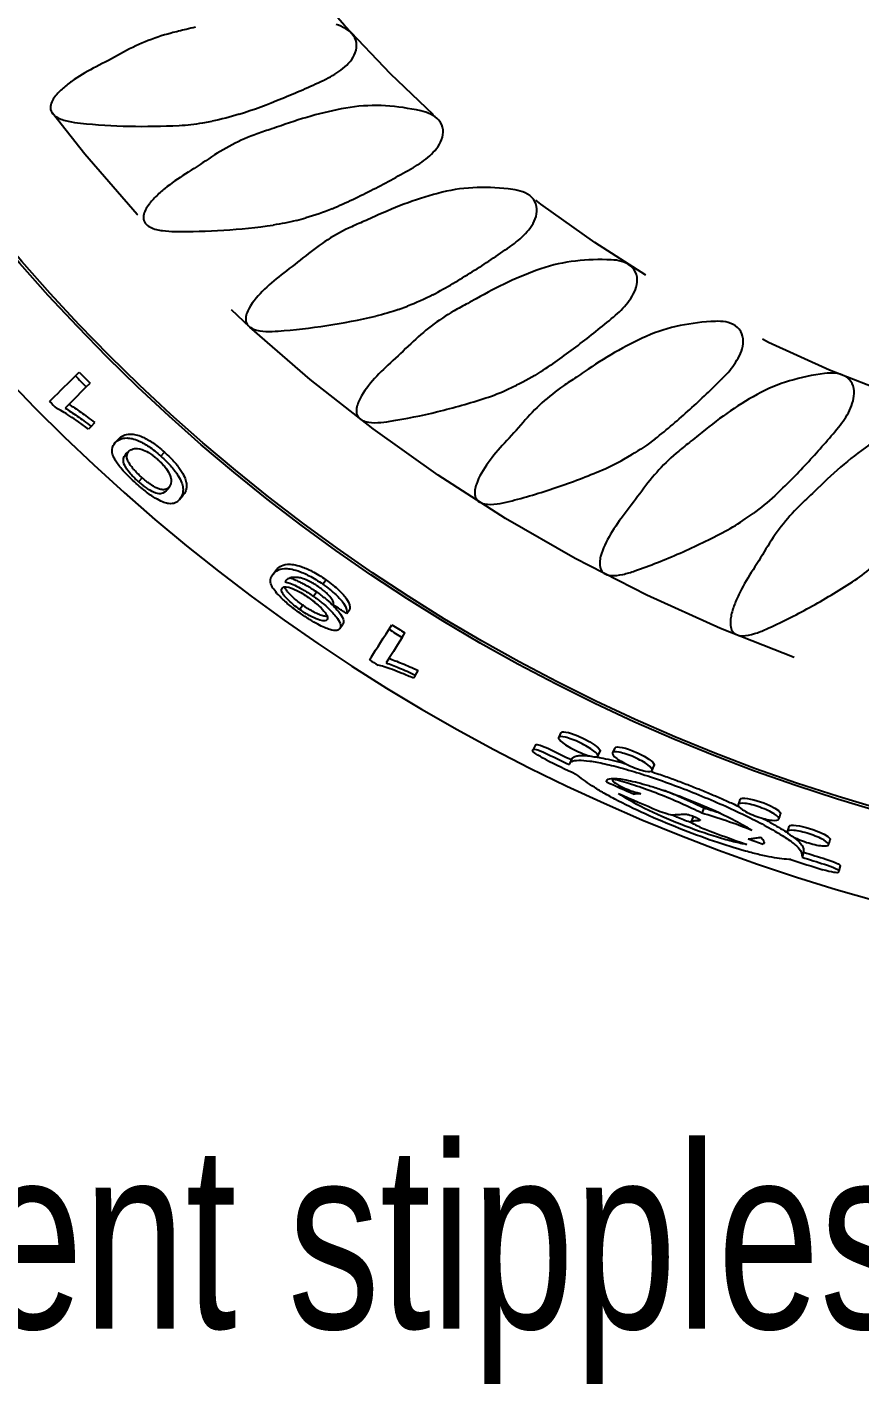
# Model space of a CAD drawing. Header units: millimetres. Extents: x 10 to 412, y 8 to 584.
# Drawn here: x 302.14 to 318.02, y 210.35 to 236.23 of the extents above; entities that cross this region are included whole.
import ezdxf

# ---------------------------------------------------------------- set-up
doc = ezdxf.new("R2010")
doc.units = ezdxf.units.MM
doc.linetypes.add('CENTERX2', pattern=[20.32, 12.7, -2.54, 2.54, -2.54])
for name, color, linetype in [('CENTERLINE', 4, 'CENTERX2'), ('DIMENSIONS', 2, 'Continuous'), ('TEXT', 2, 'Continuous')]:
    doc.layers.add(name, color=color, linetype=linetype)
doc.layers.add('OUTLINE', color=7, linetype='Continuous', lineweight=25)
doc.styles.add('SLDTEXTSTYLE0', font='TXT', dxfattribs={"width": 0.75})
doc.dimstyles.new('SLDDIMSTYLE1', dxfattribs={"dimtxt": 3.5, "dimasz": 2, "dimexe": 0, "dimexo": 0.0625, "dimgap": 0.875, "dimtad": 1, "dimrnd": 1e-09, "dimzin": 12, "dimdsep": 46, "dimtxsty": 'SLDTEXTSTYLE0', "dimsah": 1, "dimcen": 0, "dimadec": 0, "dimazin": 3, "dimtfac": 1, "dimtofl": 0, "dimtmove": 0, "dimatfit": 3, "dimfxl": 0, "dimfrac": 2, "dimtolj": 1, "dimtzin": 12, "dimarcsym": 0})

# ---------------------------------------------------------------- blocks, each defined once
blk = doc.blocks.new('_D_1')
at = {"layer": 'DIMENSIONS'}
blk.add_line((312.899, 327.714), (304.925, 381.509), dxfattribs=at)
blk.add_solid([(312.899, 327.714), (313.1, 329.766), (312.111, 329.619)], dxfattribs=at)
at = {"layer": 'DIMENSIONS', "char_height": 3.5, "attachment_point": 1, "rotation": 278.4315, "style": 'SLDTEXTSTYLE0'}
for s, insert in [('R', (309.62, 380.601)), ('100,95', (310.035, 377.798))]:
    blk.add_mtext(s, dxfattribs=dict(at, insert=insert))

msp = doc.modelspace()

# ---------------------------------------------------------------- linework, layer by layer
at = {"layer": 'CENTERLINE'}
for radius in [31.70081, 26.35209]:
    msp.add_circle((327.70013, 253.96659), radius, dxfattribs=at)
at = {"layer": 'OUTLINE'}
for p, q in [((305.48384, 234.40214), (305.66266, 234.43367)), ((307.27354, 232.54031), (307.44893, 232.5873)), ((309.21869, 230.84155), (309.38932, 230.90365)), ((303.05548, 229.57378), (303.12818, 229.64574)), ((303.26353, 229.36536), (303.33562, 229.43794)), ((311.3045, 229.31878), (311.46907, 229.39552)), ((303.35521, 228.61048), (303.42535, 228.68353)), ((303.81451, 228.30068), (303.88363, 228.37495)), ((304.68563, 228.0451), (304.75356, 228.12161)), ((313.51509, 227.9836), (313.67234, 228.07439)), ((304.32926, 227.62965), (304.26228, 227.55416)), ((305.03899, 227.21338), (305.10456, 227.29079)), ((315.83364, 226.84616), (315.98238, 226.95031)), ((306.81605, 225.77989), (306.87643, 225.86137)), ((307.77582, 225.60089), (307.83462, 225.68462)), ((307.59525, 225.37207), (307.65373, 225.45525)), ((307.39312, 225.20103), (307.33492, 225.11859)), ((308.23315, 225.0406), (308.29003, 225.12512)), ((308.10134, 224.75557), (308.15773, 224.83961)), ((309.03775, 224.74188), (309.09281, 224.82809)), ((309.28662, 224.58444), (309.34094, 224.67112)), ((309.54243, 223.86833), (309.59474, 223.95504)), ((311.8342, 222.54011), (311.78872, 222.45001)), ((312.52783, 222.27469), (312.48617, 222.18765)), ((313.31078, 221.89383), (313.29866, 221.86681)), ((313.72772, 221.63702), (313.71109, 221.59853)), ((315.04263, 221.32797), (315.00599, 221.23347)), ((314.83685, 221.16612), (314.80002, 221.07221)), ((316.19071, 220.6867), (316.1751, 220.64156)), ((316.94696, 220.49064), (316.91606, 220.39446)), ((317.64627, 220.22831), (317.61745, 220.13158))]:
    msp.add_line(p, q, dxfattribs=at)
at = {"layer": 'OUTLINE', "flags": 128}
for points in [[(302.56394, 229.08726), (302.61189, 229.13472), (302.66372, 229.18602), (302.7194, 229.24113), (302.77893, 229.30006), (302.84232, 229.36279), (302.90954, 229.42933), (302.9806, 229.49966), (303.05548, 229.57378)], [(303.26353, 229.36536), (303.20506, 229.30649), (303.1489, 229.24996), (303.09508, 229.19578), (303.04359, 229.14394), (302.99444, 229.09446), (302.94763, 229.04733), (302.90316, 229.00256), (302.86104, 228.96016)], [(303.35521, 228.61048), (303.3488, 228.6038), (303.34243, 228.59717), (303.33611, 228.59059), (303.32984, 228.58406), (303.32363, 228.57758), (303.31746, 228.57116), (303.31134, 228.56478), (303.30527, 228.55846)], [(307.06348, 225.66227), (307.06221, 225.66053), (307.06095, 225.6588), (307.05969, 225.65707), (307.05843, 225.65534), (307.05717, 225.65362), (307.05591, 225.65189), (307.05466, 225.65017), (307.05341, 225.64845)], [(308.66553, 224.15899), (308.70184, 224.21585), (308.74108, 224.27731), (308.78325, 224.34334), (308.82833, 224.41394), (308.87633, 224.4891), (308.92724, 224.56882), (308.98105, 224.65308), (309.03775, 224.74188)], [(309.28662, 224.58444), (309.24256, 224.51413), (309.20025, 224.44662), (309.15969, 224.3819), (309.12089, 224.31999), (309.08386, 224.26089), (309.04858, 224.20461), (309.01507, 224.15114), (308.98333, 224.10049)], [(309.54243, 223.86833), (309.53764, 223.8604), (309.53289, 223.85253), (309.52818, 223.84472), (309.52351, 223.83697), (309.51887, 223.82928), (309.51427, 223.82166), (309.5097, 223.81409), (309.50518, 223.80659)], [(312.31826, 222.77123), (312.29678, 222.72767), (312.27322, 222.67989)], [(312.32284, 222.76897), (312.34006, 222.78467), (312.36973, 222.78644), (312.41046, 222.78171), (312.45966, 222.7708), (312.51709, 222.7539), (312.64038, 222.70762), (312.76196, 222.65156), (312.87128, 222.59216), (312.96303, 222.53301), (313.03031, 222.47812), (313.06387, 222.43308), (313.06418, 222.41452), (313.06418, 222.41452)], [(311.77735, 222.42749), (311.77875, 222.43027), (311.78016, 222.43306), (311.78157, 222.43585), (311.78299, 222.43867), (311.78441, 222.44149), (311.78584, 222.44431), (311.78728, 222.44716), (311.78872, 222.45001)], [(313.02128, 222.32205), (313.04369, 222.37035), (313.06414, 222.41443)], [(313.34281, 222.47638), (313.3226, 222.43206), (313.3004, 222.38338)], [(313.34759, 222.4742), (313.36476, 222.49236), (313.39506, 222.49644), (313.43675, 222.49418), (313.48705, 222.48574), (313.54583, 222.47129), (313.60639, 222.45272), (313.67098, 222.42965), (313.79305, 222.37782), (313.90209, 222.32193), (313.99363, 222.2651), (314.06114, 222.21086), (314.09514, 222.16448), (314.09544, 222.14413), (314.09544, 222.14413)], [(314.05522, 222.05004), (314.07624, 222.09922), (314.0954, 222.14403)], [(315.73571, 221.4917), (315.75148, 221.51109), (315.78139, 221.51742), (315.82314, 221.51827), (315.87392, 221.5136), (315.93362, 221.50358), (315.99539, 221.48957), (316.06153, 221.47138), (316.18712, 221.4288), (316.30002, 221.3812), (316.39554, 221.33135), (316.46691, 221.28229), (316.50428, 221.23858), (316.50609, 221.2183), (316.50609, 221.2183)], [(315.73078, 221.49351), (315.71393, 221.44781), (315.69543, 221.39761)], [(316.473, 221.12149), (316.4903, 221.17209), (316.50606, 221.2182)], [(316.67087, 220.98011), (316.68582, 220.99798), (316.71498, 221.00374), (316.75597, 221.00455), (316.8062, 221.00038), (316.86538, 220.99138), (316.99379, 220.96214), (317.12182, 220.92299), (317.23815, 220.87888), (317.33704, 220.83264), (317.4111, 220.78733), (317.45044, 220.74723), (317.45324, 220.72888), (317.45324, 220.72888)], [(316.14486, 220.75898), (316.13685, 220.76177), (316.11003, 220.77112)], [(316.66603, 220.98173), (316.65062, 220.93567), (316.63372, 220.88515)], [(317.42321, 220.63147), (317.4389, 220.68235), (317.45321, 220.72878)], [(317.61745, 220.13158), (317.61654, 220.12852), (317.61563, 220.12547), (317.61472, 220.12243), (317.61382, 220.11941), (317.61292, 220.11639), (317.61203, 220.11338), (317.61113, 220.11039), (317.61024, 220.10741)]]:
    msp.add_lwpolyline(points, dxfattribs=at)
at = {"layer": 'OUTLINE'}
for radius in [33.99382, 33.94382]:
    msp.add_circle((327.70013, 253.96659), radius, dxfattribs=at)
for radius, start, end in [(35.65, 306.658466, 274.273816), (34.67518, 224.705754, 225.192352), (34.57289, 224.705754, 225.192352), (35.36679, 224.705754, 225.021283), (34.67518, 237.438424, 237.925023), (34.57289, 237.438424, 237.925023), (35.36679, 237.438424, 237.753953), (35.26166, 243.699135, 244.42696), (35.16063, 243.699135, 244.42696), (35.37097, 243.699135, 244.731697), (35.26166, 245.696144, 246.626642), (35.37097, 246.174983, 247.506744), (35.37097, 249.071548, 250.443875), (35.26166, 250.431018, 250.922714), (35.16063, 252.191898, 252.919723), (35.37097, 251.887161, 252.919723), (35.26166, 252.191898, 252.919723)]:
    msp.add_arc((327.70013, 253.96659), radius, start, end, dxfattribs=at)
for points, knots in [([(307.79201, 235.21382), (307.90832, 235.26835), (308.01964, 235.33069), (308.22342, 235.48468), (308.31885, 235.578), (308.40385, 235.75037), (308.42213, 235.81461), (308.4187, 235.94703), (308.39571, 236.01195), (308.31789, 236.12039), (308.26522, 236.16359), (308.15055, 236.2318), (308.08967, 236.25663), (308.0268, 236.27621)], [0, 0, 0, 0, 0.25, 0.25, 0.5, 0.5, 0.625, 0.625, 0.75, 0.75, 0.875, 0.875, 1, 1, 1, 1]), ([(304.88028, 236.11117), (304.71205, 236.0672), (304.54558, 236.01078), (304.22517, 235.87889), (304.06995, 235.80317), (303.91887, 235.71929)], [0, 0, 0, 0, 0.5, 0.5, 1, 1, 1, 1]), ([(303.44996, 235.46919), (303.30674, 235.39565), (303.1661, 235.31495), (302.96908, 235.18062), (302.90595, 235.13379), (302.78684, 235.0334), (302.73008, 234.97957), (302.65726, 234.88971), (302.63512, 234.85837), (302.59864, 234.79005), (302.58428, 234.75295), (302.576, 234.67493), (302.58416, 234.63245), (302.62822, 234.56194), (302.66096, 234.53469), (302.7662, 234.47013), (302.84314, 234.44758), (302.99855, 234.4123), (303.07659, 234.4014), (303.15504, 234.39359)], [0, 0, 0, 0, 0.25, 0.25, 0.375, 0.375, 0.5, 0.5, 0.5625, 0.5625, 0.625, 0.625, 0.6875, 0.6875, 0.75, 0.75, 0.875, 0.875, 1, 1, 1, 1]), ([(306.18018, 234.56419), (306.45598, 234.65508), (306.72693, 234.75634), (307.26119, 234.97336), (307.52567, 235.08971), (307.78303, 235.20963)], [0, 0, 0, 0, 0.5, 0.5, 1, 1, 1, 1]), ([(309.64348, 234.62889), (309.42054, 234.67749), (309.1968, 234.71124), (308.74697, 234.73729), (308.51893, 234.7291), (308.29523, 234.69356)], [0, 0, 0, 0, 0.5, 0.5, 1, 1, 1, 1]), ([(309.50218, 233.55008), (309.6133, 233.61453), (309.71876, 233.68634), (309.90834, 233.8575), (309.99527, 233.95879), (310.06493, 234.13791), (310.07754, 234.2035), (310.06258, 234.33512), (310.03402, 234.39778), (309.94704, 234.49902), (309.89081, 234.53748), (309.77063, 234.59543), (309.70782, 234.61486), (309.64348, 234.62889)], [0, 0, 0, 0, 0.25, 0.25, 0.5, 0.5, 0.625, 0.625, 0.75, 0.75, 0.875, 0.875, 1, 1, 1, 1]), ([(303.15504, 234.39359), (303.45787, 234.36343), (303.76953, 234.34384), (304.4009, 234.32948), (304.71717, 234.33464), (305.03415, 234.35115)], [0, 0, 0, 0, 0.5, 0.5, 1, 1, 1, 1]), ([(305.15439, 233.42604), (305.0177, 233.34003), (304.88426, 233.24701), (304.70063, 233.09676), (304.64191, 233.04472), (304.53172, 232.93406), (304.47999, 232.8755), (304.41581, 232.78062), (304.39654, 232.74774), (304.36598, 232.67672), (304.35466, 232.63859), (304.3528, 232.55926), (304.36454, 232.51762), (304.41436, 232.45105), (304.44939, 232.4266), (304.56001, 232.37123), (304.63882, 232.35545), (304.79666, 232.33383), (304.87542, 232.32977), (304.95434, 232.32882)], [0, 0, 0, 0, 0.25, 0.25, 0.375, 0.375, 0.5, 0.5, 0.5625, 0.5625, 0.625, 0.625, 0.6875, 0.6875, 0.75, 0.75, 0.875, 0.875, 1, 1, 1, 1]), ([(307.9531, 232.76243), (308.21975, 232.87693), (308.48079, 233.00139), (308.99426, 233.26422), (309.24774, 233.40327), (309.4936, 233.54511)], [0, 0, 0, 0, 0.5, 0.5, 1, 1, 1, 1]), ([(311.39758, 233.12873), (311.17168, 233.15767), (310.94604, 233.17183), (310.49535, 233.15862), (310.26849, 233.13053), (310.04883, 233.07566)], [0, 0, 0, 0, 0.5, 0.5, 1, 1, 1, 1]), ([(311.35084, 232.04171), (311.45592, 232.1156), (311.55473, 232.19633), (311.72867, 232.38337), (311.80644, 232.49184), (311.86022, 232.67636), (311.86706, 232.74279), (311.84069, 232.87261), (311.80678, 232.93254), (311.71131, 233.02582), (311.65194, 233.05923), (311.52716, 233.10648), (311.4629, 233.12036), (311.39758, 233.12873)], [0, 0, 0, 0, 0.25, 0.25, 0.5, 0.5, 0.625, 0.625, 0.75, 0.75, 0.875, 0.875, 1, 1, 1, 1]), ([(304.95434, 232.32882), (305.25855, 232.32517), (305.57005, 232.33278), (306.20086, 232.37352), (306.51564, 232.40624), (306.83, 232.45032)], [0, 0, 0, 0, 0.5, 0.5, 1, 1, 1, 1]), ([(309.8763, 231.12205), (310.13179, 231.25926), (310.38096, 231.40597), (310.86975, 231.71266), (311.11024, 231.87334), (311.34273, 232.03602)], [0, 0, 0, 0, 0.5, 0.5, 1, 1, 1, 1]), ([(313.27576, 231.78716), (313.04776, 231.79632), (312.82156, 231.79071), (312.37404, 231.73824), (312.1509, 231.69058), (311.93676, 231.61674)], [0, 0, 0, 0, 0.5, 0.5, 1, 1, 1, 1]), ([(313.32394, 230.70021), (313.42217, 230.78298), (313.51357, 230.87201), (313.67055, 231.07349), (313.73857, 231.18833), (313.77606, 231.37683), (313.77709, 231.44361), (313.7395, 231.57063), (313.7005, 231.62739), (313.59726, 231.71199), (313.53521, 231.74009), (313.40679, 231.7763), (313.34156, 231.78452), (313.27576, 231.78716)], [0, 0, 0, 0, 0.25, 0.25, 0.5, 0.5, 0.625, 0.625, 0.75, 0.75, 0.875, 0.875, 1, 1, 1, 1]), ([(307.03041, 231.53921), (306.90087, 231.44095), (306.77655, 231.33703), (306.54969, 231.11559), (306.44298, 230.99824), (306.34988, 230.82987), (306.33344, 230.7947), (306.30984, 230.72188), (306.30215, 230.6831), (306.30788, 230.60409), (306.32366, 230.56389), (306.37938, 230.5026), (306.41678, 230.48136), (306.53103, 230.4366), (306.61196, 230.4276), (306.76977, 230.42003), (306.84824, 230.42281), (306.92675, 230.42873)], [0, 0, 0, 0, 0.25, 0.25, 0.5, 0.5, 0.5625, 0.5625, 0.625, 0.625, 0.6875, 0.6875, 0.75, 0.75, 0.875, 0.875, 1, 1, 1, 1]), ([(306.92675, 230.42873), (307.23005, 230.4516), (307.53898, 230.48623), (308.16444, 230.58186), (308.47534, 230.64193), (308.78469, 230.71324)], [0, 0, 0, 0, 0.5, 0.5, 1, 1, 1, 1]), ([(311.93516, 229.65553), (312.17755, 229.81438), (312.41297, 229.98222), (312.87337, 230.33049), (313.099, 230.51156), (313.31635, 230.69383)], [0, 0, 0, 0, 0.5, 0.5, 1, 1, 1, 1]), ([(315.40644, 229.53577), (315.49709, 229.62679), (315.58038, 229.72345), (315.7192, 229.93785), (315.77695, 230.05818), (315.79787, 230.24923), (315.79308, 230.31584), (315.74456, 230.43911), (315.70076, 230.49225), (315.59054, 230.56753), (315.52628, 230.59012), (315.39519, 230.61499), (315.32949, 230.6175), (315.26371, 230.6144)], [0, 0, 0, 0, 0.25, 0.25, 0.5, 0.5, 0.625, 0.625, 0.75, 0.75, 0.875, 0.875, 1, 1, 1, 1]), ([(309.06374, 229.82307), (308.94255, 229.71326), (308.82848, 229.59958), (308.6212, 229.35847), (308.52499, 229.23215), (308.44698, 229.05546), (308.43378, 229.01905), (308.41685, 228.94403), (308.41285, 228.90497), (308.426, 228.8271), (308.44553, 228.78868), (308.5067, 228.73299), (308.54542, 228.71543), (308.66344, 228.681), (308.74343, 228.67921), (308.90185, 228.68543), (308.97974, 228.69507), (309.05726, 228.70778)], [0, 0, 0, 0, 0.25, 0.25, 0.5, 0.5, 0.5625, 0.5625, 0.625, 0.625, 0.6875, 0.6875, 0.75, 0.75, 0.875, 0.875, 1, 1, 1, 1]), ([(314.114, 228.37404), (314.34147, 228.55329), (314.56136, 228.74098), (314.9899, 229.12828), (315.19888, 229.32832), (315.39944, 229.52876)], [0, 0, 0, 0, 0.5, 0.5, 1, 1, 1, 1]), ([(317.34631, 229.61935), (317.12031, 229.58879), (316.89526, 229.54324), (316.46369, 229.41345), (316.25551, 229.32902), (316.05726, 229.219)], [0, 0, 0, 0, 0.5, 0.5, 1, 1, 1, 1]), ([(317.58251, 228.55727), (317.66488, 228.65585), (317.73943, 228.75939), (317.85904, 228.98508), (317.90608, 229.10999), (317.91027, 229.30213), (317.89969, 229.36807), (317.84061, 229.48664), (317.79235, 229.53576), (317.67598, 229.60115), (317.61, 229.61805), (317.47724, 229.6314), (317.41157, 229.62818), (317.34631, 229.61935)], [0, 0, 0, 0, 0.25, 0.25, 0.5, 0.5, 0.625, 0.625, 0.75, 0.75, 0.875, 0.875, 1, 1, 1, 1]), ([(302.93226, 229.03186), (302.99914, 228.99076), (303.07538, 228.93951), (303.24086, 228.82253), (303.32905, 228.75821), (303.42535, 228.68353)], [0, 0, 0, 0, 0.5, 0.5, 1, 1, 1, 1]), ([(309.05726, 228.70778), (309.35736, 228.75699), (309.66132, 228.81823), (310.27669, 228.96813), (310.58133, 229.05512), (310.88333, 229.15314)], [0, 0, 0, 0, 0.5, 0.5, 1, 1, 1, 1]), ([(303.30527, 228.55846), (303.23926, 228.6077), (303.1751, 228.65524), (303.057, 228.7383), (303.00204, 228.77536), (302.90012, 228.84127), (302.85261, 228.87068), (302.76827, 228.91884), (302.73332, 228.93541), (302.70133, 228.94921)], [0, 0, 0, 0, 0.25, 0.25, 0.5, 0.5, 0.75, 0.75, 1, 1, 1, 1]), ([(302.86104, 228.96016), (302.92808, 228.91885), (303.00451, 228.86738), (303.17037, 228.74993), (303.25875, 228.68538), (303.35521, 228.61048)], [0, 0, 0, 0, 0.5, 0.5, 1, 1, 1, 1]), ([(316.39624, 227.28731), (316.60713, 227.48563), (316.80984, 227.69177), (317.20316, 228.11512), (317.39386, 228.33257), (317.57614, 228.54968)], [0, 0, 0, 0, 0.5, 0.5, 1, 1, 1, 1]), ([(303.82916, 227.94615), (303.81355, 227.97223), (303.7987, 227.99789), (303.77868, 228.04133), (303.77166, 228.0607), (303.75522, 228.11545), (303.75299, 228.14532), (303.75854, 228.22658), (303.78377, 228.26458), (303.81451, 228.30068)], [0, 0, 0, 0, 0.125, 0.125, 0.25, 0.25, 0.5, 0.5, 1, 1, 1, 1]), ([(303.81451, 228.30068), (303.83876, 228.32499), (303.86668, 228.34757), (303.93972, 228.38), (303.98339, 228.39108), (304.09939, 228.38849), (304.16986, 228.37703), (304.32532, 228.30717), (304.38677, 228.27355), (304.4931, 228.20121), (304.53137, 228.17299), (304.60777, 228.11255), (304.64678, 228.0789), (304.68563, 228.0451)], [0, 0, 0, 0, 0.25, 0.25, 0.5, 0.5, 0.75, 0.75, 0.875, 0.875, 0.9375, 0.9375, 1, 1, 1, 1]), ([(303.88363, 228.37495), (303.93219, 228.42365), (303.9946, 228.46684), (304.16829, 228.4635), (304.23862, 228.45228), (304.39369, 228.38297), (304.45497, 228.34959), (304.56115, 228.2775), (304.59938, 228.24936), (304.67573, 228.18902), (304.71473, 228.15539), (304.75356, 228.12161)], [0, 0, 0, 0, 0.5, 0.5, 0.75, 0.75, 0.875, 0.875, 0.9375, 0.9375, 1, 1, 1, 1]), ([(311.23891, 228.29068), (311.12799, 228.17098), (311.02428, 228.04787), (310.83846, 227.78918), (310.7534, 227.65409), (310.69149, 227.47253), (310.68148, 227.43514), (310.67109, 227.35872), (310.67051, 227.31942), (310.69034, 227.24306), (310.71302, 227.20651), (310.77901, 227.15615), (310.81931, 227.14206), (310.93869, 227.11822), (311.01965, 227.12329), (311.1759, 227.14312), (311.25294, 227.1595), (311.32965, 227.17907)], [0, 0, 0, 0, 0.25, 0.25, 0.5, 0.5, 0.5625, 0.5625, 0.625, 0.625, 0.6875, 0.6875, 0.75, 0.75, 0.875, 0.875, 1, 1, 1, 1]), ([(304.26228, 227.55416), (304.23301, 227.58046), (304.20397, 227.60721), (304.15205, 227.65888), (304.12937, 227.68311), (304.06956, 227.75094), (304.04343, 227.78697), (303.98088, 227.88261), (303.97195, 227.92131), (303.96853, 228.01826), (303.99869, 228.05847), (304.03316, 228.09855)], [0, 0, 0, 0, 0.0625, 0.0625, 0.125, 0.125, 0.25, 0.25, 0.5, 0.5, 1, 1, 1, 1]), ([(304.03316, 228.09855), (304.05147, 228.11734), (304.07092, 228.13607), (304.11937, 228.16675), (304.14633, 228.18061), (304.21771, 228.19354), (304.26099, 228.1945), (304.36461, 228.15627), (304.40369, 228.1391), (304.47629, 228.09612), (304.50323, 228.0784), (304.54598, 228.04697), (304.56073, 228.03575), (304.59036, 228.01168), (304.60507, 227.99883), (304.61978, 227.98599)], [0, 0, 0, 0, 0.25, 0.25, 0.5, 0.5, 0.75, 0.75, 0.875, 0.875, 0.9375, 0.9375, 0.96875, 0.96875, 1, 1, 1, 1]), ([(304.32926, 227.62965), (304.30443, 227.65224), (304.24954, 227.70215), (304.18839, 227.76683), (304.1446, 227.81837), (304.1054, 227.86983), (304.07005, 227.92432), (304.0409, 227.98835), (304.03525, 228.04254), (304.04689, 228.0921), (304.06293, 228.11972), (304.07093, 228.13351)], [0, 0, 0, 0, 0.06354355, 0.14041944, 0.19148441, 0.24266313, 0.34431102, 0.44606108, 0.63069542, 0.81573518, 1, 1, 1, 1]), ([(304.61978, 227.98599), (304.63436, 227.97281), (304.64896, 227.95966), (304.67658, 227.93313), (304.68984, 227.91965), (304.72749, 227.88017), (304.74931, 227.85498), (304.80402, 227.78568), (304.82759, 227.74727), (304.88134, 227.64618), (304.88515, 227.60299), (304.87801, 227.49385), (304.84572, 227.44765), (304.81242, 227.40659)], [0, 0, 0, 0, 0.03125, 0.03125, 0.0625, 0.0625, 0.125, 0.125, 0.25, 0.25, 0.5, 0.5, 1, 1, 1, 1]), ([(304.68563, 228.0451), (304.7234, 228.01082), (304.76072, 227.97656), (304.82945, 227.90742), (304.86072, 227.87331), (304.94327, 227.77707), (304.98331, 227.72068), (305.07645, 227.57117), (305.09985, 227.50007), (305.12048, 227.33104), (305.08046, 227.26799), (305.03899, 227.21338)], [0, 0, 0, 0, 0.0625, 0.0625, 0.125, 0.125, 0.25, 0.25, 0.5, 0.5, 1, 1, 1, 1]), ([(304.75356, 228.12161), (304.79131, 228.08735), (304.8286, 228.05311), (304.89724, 227.98398), (304.92842, 227.94992), (305.0107, 227.85378), (305.0505, 227.79753), (305.14309, 227.64829), (305.16617, 227.57737), (305.18621, 227.4086), (305.14611, 227.34547), (305.10456, 227.29079)], [0, 0, 0, 0, 0.0625, 0.0625, 0.125, 0.125, 0.25, 0.25, 0.5, 0.5, 1, 1, 1, 1]), ([(304.2155, 227.52266), (304.16859, 227.56475), (304.1227, 227.60688), (304.03744, 227.69074), (304.00018, 227.72987), (303.93509, 227.80277), (303.908, 227.8357), (303.86285, 227.89495), (303.84558, 227.92083), (303.82916, 227.94615)], [0, 0, 0, 0, 0.25, 0.25, 0.5, 0.5, 0.75, 0.75, 1, 1, 1, 1]), ([(311.32965, 227.17907), (311.62429, 227.25424), (311.92141, 227.34163), (312.5211, 227.54447), (312.81761, 227.6579), (313.10996, 227.78188)], [0, 0, 0, 0, 0.5, 0.5, 1, 1, 1, 1]), ([(305.03899, 227.21338), (304.99282, 227.16258), (304.93924, 227.12431), (304.80867, 227.14185), (304.77898, 227.14902), (304.70921, 227.17429), (304.66871, 227.19249), (304.56944, 227.24841), (304.51008, 227.28653), (304.4058, 227.36396), (304.36834, 227.39321), (304.29298, 227.45502), (304.25412, 227.48875), (304.2155, 227.52266)], [0, 0, 0, 0, 0.5, 0.5, 0.625, 0.625, 0.75, 0.75, 0.875, 0.875, 0.9375, 0.9375, 1, 1, 1, 1]), ([(304.81242, 227.40659), (304.77724, 227.36801), (304.74108, 227.33402), (304.64709, 227.3243), (304.60969, 227.32771), (304.5118, 227.37392), (304.47396, 227.39445), (304.40472, 227.44024), (304.37845, 227.45914), (304.33633, 227.49176), (304.32206, 227.5031), (304.29255, 227.52764), (304.27729, 227.54099), (304.26228, 227.55416)], [0, 0, 0, 0, 0.5, 0.5, 0.75, 0.75, 0.875, 0.875, 0.9375, 0.9375, 0.96875, 0.96875, 1, 1, 1, 1]), ([(304.84735, 227.45554), (304.8388, 227.4471), (304.82096, 227.4295), (304.78643, 227.41225), (304.74862, 227.40285), (304.70744, 227.40286), (304.66199, 227.41274), (304.60325, 227.43686), (304.54256, 227.46983), (304.48585, 227.50608), (304.44184, 227.53743), (304.39994, 227.5697), (304.36365, 227.5995), (304.34013, 227.62012), (304.32926, 227.62965)], [0, 0, 0, 0, 0.13505255, 0.28166355, 0.42823565, 0.52735906, 0.62658074, 0.72514532, 0.81694794, 0.86360596, 0.91005532, 0.94161428, 0.9730093, 1, 1, 1, 1]), ([(313.53935, 226.95369), (313.4396, 226.82519), (313.34714, 226.69377), (313.18453, 226.41995), (313.11178, 226.27819), (313.06574, 226.09301), (313.05898, 226.05552), (313.05482, 225.97836), (313.05739, 225.93885), (313.08318, 225.86394), (313.10837, 225.82934), (313.17831, 225.78403), (313.21948, 225.77325), (313.34165, 225.75931), (313.42093, 225.7713), (313.57677, 225.805), (313.65226, 225.82816), (313.72663, 225.85422)], [0, 0, 0, 0, 0.25, 0.25, 0.5, 0.5, 0.5625, 0.5625, 0.625, 0.625, 0.6875, 0.6875, 0.75, 0.75, 0.875, 0.875, 1, 1, 1, 1]), ([(313.72663, 225.85422), (314.01359, 225.95478), (314.30181, 226.06768), (314.88095, 226.32173), (315.16715, 226.46089), (315.44762, 226.60991)], [0, 0, 0, 0, 0.5, 0.5, 1, 1, 1, 1]), ([(306.87643, 225.86137), (306.89834, 225.8898), (306.92388, 225.9173), (306.99578, 225.96023), (307.03871, 225.97812), (307.13504, 225.98218), (307.17163, 225.98056), (307.25698, 225.968), (307.30606, 225.95698), (307.4243, 225.9165), (307.49448, 225.88671), (307.61473, 225.82355), (307.65791, 225.79898), (307.74532, 225.74545), (307.78994, 225.71557), (307.83463, 225.68462)], [0, 0, 0, 0, 0.25, 0.25, 0.5, 0.5, 0.625, 0.625, 0.75, 0.75, 0.875, 0.875, 0.9375, 0.9375, 1, 1, 1, 1]), ([(307.34306, 225.04603), (307.30289, 225.07454), (307.26374, 225.10311), (307.18895, 225.16031), (307.15349, 225.18884), (307.05691, 225.26984), (307.00218, 225.31999), (306.91545, 225.40761), (306.88237, 225.446), (306.83187, 225.51287), (306.81376, 225.54213), (306.77456, 225.62094), (306.77084, 225.65946), (306.78258, 225.72542), (306.79727, 225.75342), (306.81605, 225.77989)], [0, 0, 0, 0, 0.0625, 0.0625, 0.125, 0.125, 0.25, 0.25, 0.375, 0.375, 0.5, 0.5, 0.75, 0.75, 1, 1, 1, 1]), ([(306.81605, 225.77989), (306.83794, 225.80827), (306.86346, 225.83572), (306.93541, 225.87847), (306.97839, 225.89625), (307.07494, 225.90002), (307.11161, 225.89829), (307.1972, 225.88547), (307.24642, 225.87429), (307.36502, 225.83343), (307.43537, 225.80343), (307.55579, 225.74002), (307.59901, 225.71538), (307.6865, 225.66175), (307.73112, 225.63185), (307.77582, 225.60089)], [0, 0, 0, 0, 0.25, 0.25, 0.5, 0.5, 0.625, 0.625, 0.75, 0.75, 0.875, 0.875, 0.9375, 0.9375, 1, 1, 1, 1]), ([(307.0534, 225.64845), (307.08241, 225.6408), (307.11267, 225.63223), (307.18592, 225.60409), (307.22724, 225.5863), (307.31949, 225.54085), (307.37047, 225.51355), (307.45158, 225.46611), (307.47965, 225.44897), (307.53736, 225.41178), (307.56629, 225.39191), (307.59525, 225.37207)], [0, 0, 0, 0, 0.25, 0.25, 0.5, 0.5, 0.75, 0.75, 0.875, 0.875, 1, 1, 1, 1]), ([(307.70579, 225.54265), (307.67613, 225.56288), (307.64654, 225.58293), (307.5882, 225.61853), (307.5599, 225.6343), (307.48083, 225.67529), (307.43539, 225.69424), (307.36018, 225.71817), (307.3302, 225.72381), (307.276, 225.7309), (307.25196, 225.73209), (307.18554, 225.73156), (307.15172, 225.72366), (307.09756, 225.69926), (307.07935, 225.68123), (307.06348, 225.66227)], [0, 0, 0, 0, 0.0625, 0.0625, 0.125, 0.125, 0.25, 0.25, 0.375, 0.375, 0.5, 0.5, 0.75, 0.75, 1, 1, 1, 1]), ([(307.14881, 225.71953), (307.16218, 225.71566), (307.20035, 225.70459), (307.26893, 225.67676), (307.35084, 225.63766), (307.42081, 225.60069), (307.48935, 225.56178), (307.56537, 225.51558), (307.62091, 225.47765), (307.65373, 225.45525)], [0, 0, 0, 0, 0.12082333, 0.34481113, 0.48498704, 0.62510443, 0.73415912, 0.84292571, 1, 1, 1, 1]), ([(307.83463, 225.68462), (307.88068, 225.65177), (307.92552, 225.61871), (308.00969, 225.55135), (308.04784, 225.5181), (308.14729, 225.42412), (308.19504, 225.3686), (308.2923, 225.22883), (308.29748, 225.17163), (308.29003, 225.12512)], [0, 0, 0, 0, 0.125, 0.125, 0.25, 0.25, 0.5, 0.5, 1, 1, 1, 1]), ([(315.94757, 225.82229), (315.85932, 225.68547), (315.77851, 225.54623), (315.67465, 225.33029), (315.64324, 225.25766), (315.59023, 225.11031), (315.56822, 225.03532), (315.55054, 224.92157), (315.54718, 224.88304), (315.55019, 224.80597), (315.55648, 224.76711), (315.58913, 224.69553), (315.61793, 224.6633), (315.69149, 224.62521), (315.73372, 224.61826), (315.85557, 224.61551), (315.93448, 224.63459), (316.08498, 224.6813), (316.15791, 224.71078), (316.22996, 224.74333)], [0, 0, 0, 0, 0.25, 0.25, 0.375, 0.375, 0.5, 0.5, 0.5625, 0.5625, 0.625, 0.625, 0.6875, 0.6875, 0.75, 0.75, 0.875, 0.875, 1, 1, 1, 1]), ([(316.22996, 224.74333), (316.50706, 224.86851), (316.78423, 225.00605), (317.33846, 225.30928), (317.61207, 225.4732), (317.87854, 225.64613)], [0, 0, 0, 0, 0.5, 0.5, 1, 1, 1, 1]), ([(307.33492, 225.11859), (307.2953, 225.14694), (307.25658, 225.17595), (307.18845, 225.2314), (307.15975, 225.25713), (307.08548, 225.32787), (307.05018, 225.36778), (307.00311, 225.43278), (306.99283, 225.45729), (306.98585, 225.49725), (306.99085, 225.51161), (306.99858, 225.5244)], [0, 0, 0, 0, 0.125, 0.125, 0.25, 0.25, 0.5, 0.5, 0.75, 0.75, 1, 1, 1, 1]), ([(306.99858, 225.5244), (307.01782, 225.54698), (307.0502, 225.5619), (307.16531, 225.53244), (307.21612, 225.51322), (307.31169, 225.46565), (307.34695, 225.44633), (307.4233, 225.40012), (307.46295, 225.37349), (307.50292, 225.34582)], [0, 0, 0, 0, 0.5, 0.5, 0.75, 0.75, 0.875, 0.875, 1, 1, 1, 1]), ([(307.39312, 225.20103), (307.36099, 225.2245), (307.2951, 225.27261), (307.21969, 225.33759), (307.16407, 225.39107), (307.11567, 225.44289), (307.07755, 225.49203), (307.05527, 225.52973), (307.05358, 225.5448), (307.05302, 225.54976)], [0, 0, 0, 0, 0.142404784, 0.292003632, 0.417004618, 0.542223562, 0.725932293, 0.90986571, 1, 1, 1, 1]), ([(307.65373, 225.45525), (307.71111, 225.4142), (307.76699, 225.37287), (307.86799, 225.29016), (307.91128, 225.25133), (308.02423, 225.14249), (308.076, 225.08178), (308.14628, 224.9817), (308.16311, 224.94286), (308.1752, 224.88056), (308.16776, 224.85888), (308.15772, 224.83961)], [0, 0, 0, 0, 0.125, 0.125, 0.25, 0.25, 0.5, 0.5, 0.75, 0.75, 1, 1, 1, 1]), ([(307.9825, 225.19867), (307.9822, 225.23083), (307.97908, 225.2659), (307.92549, 225.34835), (307.89908, 225.38141), (307.83831, 225.43918), (307.81466, 225.4599), (307.7626, 225.5016), (307.73419, 225.52213), (307.70579, 225.54265)], [0, 0, 0, 0, 0.5, 0.5, 0.75, 0.75, 0.875, 0.875, 1, 1, 1, 1]), ([(307.77582, 225.60089), (307.82192, 225.56802), (307.86682, 225.53492), (307.95116, 225.46749), (307.9894, 225.43422), (308.08918, 225.34011), (308.13721, 225.28447), (308.23515, 225.14438), (308.24051, 225.08712), (308.23315, 225.0406)], [0, 0, 0, 0, 0.125, 0.125, 0.25, 0.25, 0.5, 0.5, 1, 1, 1, 1]), ([(307.85828, 224.98595), (307.84488, 224.98574), (307.81489, 224.98526), (307.73964, 225.00784), (307.64326, 225.04954), (307.54148, 225.10396), (307.45568, 225.15762), (307.40909, 225.18995), (307.39312, 225.20103)], [0, 0, 0, 0, 0.18569448, 0.41566333, 0.63387169, 0.80373764, 0.93272875, 1, 1, 1, 1]), ([(307.50292, 225.34582), (307.54167, 225.31823), (307.57914, 225.29027), (307.64821, 225.23462), (307.67772, 225.20852), (307.75704, 225.13425), (307.79347, 225.09288), (307.8444, 225.02414), (307.85839, 224.99661), (307.86754, 224.95468), (307.86397, 224.9394), (307.85661, 224.92693)], [0, 0, 0, 0, 0.125, 0.125, 0.25, 0.25, 0.5, 0.5, 0.75, 0.75, 1, 1, 1, 1]), ([(307.59525, 225.37207), (307.65266, 225.331), (307.70851, 225.28971), (307.80979, 225.20689), (307.85318, 225.16803), (307.96663, 225.05895), (308.01867, 224.99812), (308.08945, 224.89779), (308.10644, 224.85888), (308.11875, 224.79649), (308.11135, 224.77482), (308.10134, 224.75556)], [0, 0, 0, 0, 0.125, 0.125, 0.25, 0.25, 0.5, 0.5, 0.75, 0.75, 1, 1, 1, 1]), ([(308.23315, 225.0406), (308.21115, 225.05434), (308.18917, 225.06811), (308.1672, 225.0819), (308.14523, 225.09569), (308.12328, 225.1095), (308.10134, 225.12334), (308.06168, 225.14837), (308.02206, 225.17348), (307.9825, 225.19867)], [0, 0, 0, 0, 0.000078997659, 0.000078997659, 0.000078997659, 0.000157995318, 0.000157995318, 0.000157995318, 0.000300845878, 0.000300845878, 0.000300845878, 0.000300845878]), ([(307.85661, 224.92693), (307.83728, 224.9023), (307.80252, 224.88925), (307.67973, 224.92608), (307.62793, 224.9469), (307.53226, 224.99503), (307.49681, 225.01445), (307.419, 225.06139), (307.3769, 225.08932), (307.33492, 225.11859)], [0, 0, 0, 0, 0.5, 0.5, 0.75, 0.75, 0.875, 0.875, 1, 1, 1, 1]), ([(308.10134, 224.75556), (308.08697, 224.73848), (308.07059, 224.72357), (308.00945, 224.7152), (307.96771, 224.71924), (307.87922, 224.74662), (307.84531, 224.75927), (307.76841, 224.79255), (307.72703, 224.81201), (307.63253, 224.8617), (307.57878, 224.89218), (307.49291, 224.94547), (307.46301, 224.96466), (307.4032, 225.00426), (307.37312, 225.02508), (307.34306, 225.04603)], [0, 0, 0, 0, 0.25, 0.25, 0.5, 0.5, 0.625, 0.625, 0.75, 0.75, 0.875, 0.875, 0.9375, 0.9375, 1, 1, 1, 1]), ([(308.98333, 224.10049), (309.05784, 224.07498), (309.14373, 224.04162), (309.33139, 223.96361), (309.43183, 223.92013), (309.54243, 223.86833)], [0, 0, 0, 0, 0.5, 0.5, 1, 1, 1, 1]), ([(309.037, 224.18612), (309.11129, 224.16078), (309.19696, 224.1276), (309.38415, 224.04996), (309.48435, 224.00666), (309.59474, 223.95504)], [0, 0, 0, 0, 0.5, 0.5, 1, 1, 1, 1]), ([(309.50518, 223.80659), (309.42994, 223.84007), (309.35688, 223.87229), (309.22338, 223.92728), (309.1616, 223.95132), (309.04766, 223.99315), (308.99483, 224.01136), (308.90196, 224.03975), (308.86422, 224.0482), (308.82997, 224.05462)], [0, 0, 0, 0, 0.25, 0.25, 0.5, 0.5, 0.75, 0.75, 1, 1, 1, 1]), ([(311.8342, 222.54011), (311.8398, 222.5496), (311.8709, 222.54621), (311.97593, 222.51208), (312.04828, 222.48161), (312.12099, 222.4458)], [0, 0, 0, 0, 0.5, 0.5, 1, 1, 1, 1]), ([(313.02132, 222.32214), (313.01243, 222.30267), (312.967, 222.30107), (312.81701, 222.33744), (312.71348, 222.37602), (312.51145, 222.47247), (312.4157, 222.52902), (312.29187, 222.62354), (312.26403, 222.66051), (312.28221, 222.69884), (312.32832, 222.70039), (312.47629, 222.66435), (312.58015, 222.62572), (312.78279, 222.52903), (312.87911, 222.47212), (313.00189, 222.37865), (313.03022, 222.34161), (313.02132, 222.32214)], [0, 0, 0, 0, 0.125, 0.125, 0.25, 0.25, 0.375, 0.375, 0.5, 0.5, 0.625, 0.625, 0.75, 0.75, 0.875, 0.875, 1, 1, 1, 1]), ([(312.0278, 222.25723), (311.95511, 222.29327), (311.88675, 222.33227), (311.79541, 222.3948), (311.77321, 222.41761), (311.77735, 222.42749)], [0, 0, 0, 0, 0.5, 0.5, 1, 1, 1, 1]), ([(311.78872, 222.45), (311.79431, 222.45949), (311.82559, 222.456), (311.93093, 222.42166), (312.00342, 222.39109), (312.07623, 222.35523)], [0, 0, 0, 0, 0.5, 0.5, 1, 1, 1, 1]), ([(312.53252, 222.27245), (312.53454, 222.27826), (312.54122, 222.2975), (312.58025, 222.31882), (312.65471, 222.33435), (312.75488, 222.33604), (312.84362, 222.32619), (312.88345, 222.32178)], [0, 0, 0, 0, 0.09908996, 0.32844849, 0.55701232, 0.8012021, 1, 1, 1, 1]), ([(312.98429, 222.30696), (313.0154, 222.30214), (313.09896, 222.28918), (313.26586, 222.25185), (313.42263, 222.21369), (313.52271, 222.18503), (313.54516, 222.1786)], [0, 0, 0, 0, 0.20544631, 0.55183166, 0.89943207, 1, 1, 1, 1]), ([(314.05526, 222.05014), (314.04618, 222.02858), (314.00067, 222.02353), (313.84935, 222.05201), (313.74459, 222.08633), (313.53976, 222.17655), (313.44299, 222.23101), (313.31852, 222.32422), (313.29098, 222.36188), (313.30959, 222.40436), (313.35587, 222.40943), (313.50505, 222.38126), (313.61023, 222.34694), (313.81557, 222.25655), (313.913, 222.20164), (314.03627, 222.1095), (314.06435, 222.07171), (314.05526, 222.05014)], [0, 0, 0, 0, 0.125, 0.125, 0.25, 0.25, 0.375, 0.375, 0.5, 0.5, 0.625, 0.625, 0.75, 0.75, 0.875, 0.875, 1, 1, 1, 1]), ([(312.47904, 222.15932), (312.48034, 222.17195), (312.48288, 222.18421), (312.4976, 222.20443), (312.50873, 222.2129), (312.55305, 222.23361), (312.59755, 222.24125), (312.71343, 222.24365), (312.78409, 222.23859), (312.95104, 222.21593), (313.0487, 222.198), (313.26387, 222.15026), (313.38151, 222.12049), (313.63744, 222.04896), (313.77654, 222.00688), (314.06284, 221.91421), (314.21163, 221.86316), (314.52116, 221.75119), (314.67699, 221.69203), (314.98697, 221.56888), (315.1436, 221.50378), (315.44329, 221.37374), (315.58721, 221.30851), (315.86294, 221.17754), (315.99139, 221.11333), (316.22689, 220.98945), (316.33562, 220.92884), (316.52723, 220.8151), (316.61097, 220.76165), (316.75116, 220.66206), (316.80689, 220.61639), (316.9167, 220.49895), (316.9157, 220.44474), (316.91606, 220.39446)], [0, 0, 0, 0, 0.03125, 0.03125, 0.0625, 0.0625, 0.125, 0.125, 0.1875, 0.1875, 0.25, 0.25, 0.3125, 0.3125, 0.375, 0.375, 0.4375, 0.4375, 0.5, 0.5, 0.5625, 0.5625, 0.625, 0.625, 0.6875, 0.6875, 0.75, 0.75, 0.8125, 0.8125, 0.875, 0.875, 1, 1, 1, 1]), ([(314.02381, 222.03266), (314.07681, 222.01524), (314.21037, 221.97133), (314.42928, 221.89347), (314.67465, 221.80198), (314.91533, 221.7077), (315.15113, 221.61108), (315.3782, 221.51349), (315.56507, 221.43029), (315.67193, 221.37983), (315.71035, 221.36169)], [0, 0, 0, 0, 0.097620957, 0.246011595, 0.383737282, 0.521930081, 0.659644057, 0.792275694, 0.92531721, 1, 1, 1, 1]), ([(316.70367, 220.34839), (316.59197, 220.35722), (316.48082, 220.3678), (316.27086, 220.40505), (316.19228, 220.42148), (316.02268, 220.46149), (315.93278, 220.48475), (315.65008, 220.56316), (315.44162, 220.62787), (315.01446, 220.77331), (314.78958, 220.8562), (314.1303, 221.1183), (313.69573, 221.31668), (313.26137, 221.54629), (313.18091, 221.59077), (313.03414, 221.67633), (312.96816, 221.71736), (312.78845, 221.83583), (312.69482, 221.907), (312.60176, 221.97996)], [0, 0, 0, 0, 0.125, 0.125, 0.1875, 0.1875, 0.25, 0.25, 0.375, 0.375, 0.5, 0.5, 0.75, 0.75, 0.8125, 0.8125, 0.875, 0.875, 1, 1, 1, 1]), ([(313.18729, 221.82998), (313.1821, 221.86056), (313.20179, 221.88074), (313.29174, 221.8999), (313.36012, 221.89861), (313.54244, 221.87398), (313.65518, 221.85076), (313.8503, 221.80045), (313.92067, 221.78088), (314.06662, 221.73743), (314.14244, 221.71352), (314.37834, 221.63535), (314.5473, 221.57432), (314.88163, 221.4438), (315.04997, 221.37322), (315.3629, 221.23236), (315.50933, 221.16133), (315.76435, 221.027), (315.87364, 220.96334), (315.9608, 220.90583)], [0, 0, 0, 0, 0.125, 0.125, 0.25, 0.25, 0.375, 0.375, 0.4375, 0.4375, 0.5, 0.5, 0.625, 0.625, 0.75, 0.75, 0.875, 0.875, 1, 1, 1, 1]), ([(313.39575, 221.86144), (313.3406, 221.87589), (313.3055, 221.87817), (313.29261, 221.85695), (313.31286, 221.83442), (313.40147, 221.77527), (313.47065, 221.73837), (313.61715, 221.67323), (313.69251, 221.6459), (313.74851, 221.63102)], [0, 0, 0, 0, 0.25, 0.25, 0.5, 0.5, 0.75, 0.75, 1, 1, 1, 1]), ([(315.00599, 221.23347), (314.88327, 221.29497), (314.75141, 221.35684), (314.46895, 221.48145), (314.3234, 221.54188), (314.03345, 221.65492), (313.89196, 221.70636), (313.6263, 221.79555), (313.50408, 221.83267), (313.39575, 221.86144)], [0, 0, 0, 0, 0.25, 0.25, 0.5, 0.5, 0.75, 0.75, 1, 1, 1, 1]), ([(315.86041, 220.63603), (315.78605, 220.64809), (315.70207, 220.6656), (315.51509, 220.71153), (315.41074, 220.7404), (315.08401, 220.8399), (314.83958, 220.92597), (314.35733, 221.11767), (314.11899, 221.22356), (313.70949, 221.4271), (313.53715, 221.5251), (313.41222, 221.60982)], [0, 0, 0, 0, 0.125, 0.125, 0.25, 0.25, 0.5, 0.5, 0.75, 0.75, 1, 1, 1, 1]), ([(313.83819, 221.6058), (313.81693, 221.6043), (313.7957, 221.60295), (313.77452, 221.60174), (313.76393, 221.60113), (313.75335, 221.60056), (313.74278, 221.60003), (313.7322, 221.5995), (313.72164, 221.599), (313.71109, 221.59853)], [0, 0, 0, 0, 0.000202842921, 0.000202842921, 0.000202842921, 0.000304265961, 0.000304265961, 0.000304265961, 0.000405689486, 0.000405689486, 0.000405689486, 0.000405689486]), ([(313.74851, 221.63102), (313.75578, 221.6291), (313.76318, 221.62712), (313.77068, 221.62507), (313.77818, 221.62303), (313.78579, 221.62091), (313.79351, 221.61874), (313.80804, 221.61464), (313.82295, 221.61032), (313.83819, 221.6058)], [0, 0, 0, 0, 0.00003182684, 0.00003182684, 0.00003182684, 0.000063653601, 0.000063653601, 0.000063653601, 0.000123611177, 0.000123611177, 0.000123611177, 0.000123611177]), ([(315.04263, 221.32797), (314.97322, 221.36204), (314.83441, 221.43017), (314.60902, 221.53116), (314.42146, 221.61115), (314.31346, 221.65354), (314.27916, 221.667)], [0, 0, 0, 0, 0.29849154, 0.59692235, 0.87197548, 1, 1, 1, 1]), ([(314.1681, 221.28648), (314.22852, 221.26152), (314.28824, 221.24), (314.38687, 221.2107), (314.42367, 221.20358), (314.44432, 221.20398)], [0, 0, 0, 0, 0.5, 0.5, 1, 1, 1, 1]), ([(315.36618, 221.22857), (315.35074, 221.23376), (315.28662, 221.2553), (315.1776, 221.28876), (315.08781, 221.31484), (315.04263, 221.32797)], [0, 0, 0, 0, 0.13612602, 0.56539675, 1, 1, 1, 1]), ([(316.47303, 221.12158), (316.46558, 221.0994), (316.42058, 221.09098), (316.26755, 221.10809), (316.16053, 221.1345), (315.94954, 221.2092), (315.84898, 221.25629), (315.7179, 221.33996), (315.68764, 221.37547), (315.70303, 221.41921), (315.74879, 221.42772), (315.89966, 221.41076), (316.00711, 221.38438), (316.21862, 221.30954), (316.31987, 221.26206), (316.44967, 221.17936), (316.48049, 221.14377), (316.47303, 221.12158)], [0, 0, 0, 0, 0.125, 0.125, 0.25, 0.25, 0.375, 0.375, 0.5, 0.5, 0.625, 0.625, 0.75, 0.75, 0.875, 0.875, 1, 1, 1, 1]), ([(314.83644, 221.03871), (314.81646, 221.04596), (314.71474, 221.08284), (314.57879, 221.13674), (314.46843, 221.18415), (314.43826, 221.19711)], [0, 0, 0, 0, 0.15087498, 0.76785181, 1, 1, 1, 1]), ([(314.44432, 221.20398), (314.46421, 221.2046), (314.48414, 221.20536), (314.50411, 221.20624), (314.53406, 221.20757), (314.56408, 221.20919), (314.59419, 221.2111), (314.62429, 221.21301), (314.65446, 221.21521), (314.68471, 221.21771)], [0, 0, 0, 0, 0.000193643426, 0.000193643426, 0.000193643426, 0.000484120261, 0.000484120261, 0.000484120261, 0.00077460849, 0.00077460849, 0.00077460849, 0.00077460849]), ([(314.68471, 221.21771), (314.69192, 221.21757), (314.70711, 221.21728), (314.74904, 221.20705), (314.7988, 221.19117), (314.84911, 221.17197), (314.89593, 221.15133), (314.93522, 221.13124), (314.96259, 221.11367), (314.97612, 221.10183), (314.97355, 221.09882), (314.97285, 221.098)], [0, 0, 0, 0, 0.12095872, 0.25522026, 0.37132866, 0.48984291, 0.59956965, 0.71378866, 0.83112561, 0.95395318, 1, 1, 1, 1]), ([(314.81712, 221.08178), (314.78736, 221.08008), (314.79725, 221.06167), (314.89031, 221.00368), (314.975, 220.9639), (315.06556, 220.92914)], [0, 0, 0, 0, 0.5, 0.5, 1, 1, 1, 1]), ([(314.9655, 221.09211), (314.94067, 221.09), (314.91589, 221.08808), (314.89116, 221.08635), (314.87879, 221.08549), (314.86644, 221.08468), (314.8541, 221.08392), (314.84176, 221.08316), (314.82943, 221.08245), (314.81712, 221.08178)], [0, 0, 0, 0, 0.000239008788, 0.000239008788, 0.000239008788, 0.000358515761, 0.000358515761, 0.000358515761, 0.000478023526, 0.000478023526, 0.000478023526, 0.000478023526]), ([(315.9608, 220.90583), (315.80198, 220.96908), (315.6358, 221.03057), (315.31262, 221.14143), (315.15274, 221.19179), (315.00599, 221.23347)], [0, 0, 0, 0, 0.5, 0.5, 1, 1, 1, 1]), ([(316.15358, 221.14145), (316.16261, 221.13678), (316.23278, 221.10049), (316.3533, 221.03332), (316.50858, 220.94231), (316.60926, 220.88029), (316.64972, 220.85161), (316.65213, 220.84991)], [0, 0, 0, 0, 0.04396511, 0.3412491, 0.66010686, 0.97980504, 1, 1, 1, 1]), ([(315.88954, 220.74169), (315.90957, 220.7439), (315.92963, 220.74625), (315.94972, 220.74873), (315.97985, 220.75245), (316.01004, 220.75647), (316.04029, 220.76078), (316.07054, 220.76509), (316.10085, 220.7697), (316.13122, 220.7746)], [0, 0, 0, 0, 0.000193526603, 0.000193526603, 0.000193526603, 0.000483828216, 0.000483828216, 0.000483828216, 0.000774141236, 0.000774141236, 0.000774141236, 0.000774141236]), ([(317.42324, 220.63156), (317.41705, 220.61107), (317.37225, 220.60336), (317.21873, 220.61917), (317.11094, 220.64343), (316.89775, 220.71175), (316.79525, 220.75487), (316.6598, 220.83183), (316.62723, 220.86471), (316.64007, 220.90513), (316.68556, 220.9129), (316.83703, 220.89713), (316.94515, 220.87287), (317.15898, 220.80439), (317.26209, 220.76099), (317.39636, 220.68494), (317.42943, 220.65205), (317.42324, 220.63156)], [0, 0, 0, 0, 0.125, 0.125, 0.25, 0.25, 0.375, 0.375, 0.5, 0.5, 0.625, 0.625, 0.75, 0.75, 0.875, 0.875, 1, 1, 1, 1]), ([(316.74267, 220.78599), (316.74833, 220.78202), (316.79507, 220.74927), (316.85372, 220.69623), (316.91288, 220.6295), (316.93971, 220.57538), (316.94682, 220.53028), (316.94691, 220.50386), (316.94696, 220.49064)], [0, 0, 0, 0, 0.02774781, 0.22909826, 0.43144208, 0.63333309, 0.8166343, 1, 1, 1, 1]), ([(317.34339, 220.26018), (317.42086, 220.23626), (317.49444, 220.20872), (317.59433, 220.16149), (317.61986, 220.14233), (317.61745, 220.13158)], [0, 0, 0, 0, 0.5, 0.5, 1, 1, 1, 1]), ([(317.37306, 220.35675), (317.45043, 220.33287), (317.52385, 220.30534), (317.62334, 220.25819), (317.64869, 220.23907), (317.64627, 220.22831)], [0, 0, 0, 0, 0.5, 0.5, 1, 1, 1, 1]), ([(317.61024, 220.10741), (317.6065, 220.09738), (317.57515, 220.096), (317.46552, 220.11329), (317.38893, 220.13193), (317.31128, 220.15569)], [0, 0, 0, 0, 0.5, 0.5, 1, 1, 1, 1])]:
    msp.add_open_spline(points, degree=3, knots=knots, dxfattribs=at)
for points in [[(305.16996, 236.18226), (305.07272, 236.16), (304.97618, 236.13624), (304.88028, 236.11117)], [(305.34668, 236.22568), (305.28806, 236.21027), (305.22914, 236.19581), (305.16996, 236.18226)], [(303.91887, 235.71929), (303.76249, 235.63247), (303.60589, 235.54926), (303.44996, 235.46919)], [(307.78303, 235.20963), (307.78602, 235.21102), (307.78902, 235.21242), (307.79201, 235.21382)], [(306.18018, 234.56419), (306.00976, 234.50803), (305.83727, 234.46445), (305.66266, 234.43367)], [(308.29523, 234.69356), (307.84915, 234.6227), (307.41238, 234.50076), (306.97797, 234.34496)], [(305.03415, 234.35115), (305.18619, 234.35907), (305.33621, 234.3761), (305.48384, 234.40214)], [(306.52331, 234.19024), (306.19419, 234.07272), (305.88657, 233.90983), (305.59973, 233.71606)], [(306.8057, 234.2863), (306.71078, 234.25566), (306.61667, 234.22357), (306.52331, 234.19024)], [(306.97797, 234.34496), (306.92091, 234.3245), (306.86348, 234.30496), (306.8057, 234.2863)], [(305.59973, 233.71606), (305.45141, 233.61586), (305.30284, 233.51945), (305.15439, 233.42604)], [(309.4936, 233.54511), (309.49646, 233.54676), (309.49932, 233.54842), (309.50218, 233.55008)], [(310.04883, 233.07566), (309.61052, 232.96616), (309.18603, 232.80659), (308.76696, 232.61357)], [(307.9531, 232.76243), (307.78838, 232.6917), (307.62035, 232.63323), (307.44893, 232.5873)], [(307.27354, 232.54031), (307.12835, 232.5014), (306.98049, 232.47142), (306.83, 232.45032)], [(308.32752, 232.41981), (308.00981, 232.27401), (307.71767, 232.085), (307.44877, 231.86694)], [(308.60046, 232.54012), (308.50858, 232.50132), (308.41763, 232.46116), (308.32752, 232.41981)], [(308.76696, 232.61357), (308.7119, 232.58821), (308.6564, 232.56374), (308.60046, 232.54012)], [(307.44877, 231.86694), (307.30979, 231.75423), (307.17019, 231.64523), (307.03041, 231.53921)], [(311.34273, 232.03602), (311.34544, 232.03791), (311.34814, 232.03981), (311.35084, 232.04171)], [(311.93676, 231.61674), (311.50955, 231.46942), (311.1006, 231.27344), (310.70004, 231.04469)], [(309.8763, 231.12205), (309.71839, 231.03724), (309.55609, 230.96435), (309.38932, 230.90365)], [(309.21869, 230.84155), (309.07748, 230.79015), (308.93211, 230.74723), (308.78469, 230.71324)], [(310.54058, 230.95701), (310.45249, 230.91038), (310.36538, 230.86244), (310.27917, 230.81337)], [(310.70004, 231.04469), (310.64741, 231.01463), (310.59425, 230.98542), (310.54058, 230.95701)], [(310.27917, 230.81337), (309.97544, 230.64048), (309.7008, 230.42666), (309.45195, 230.18601)], [(313.31635, 230.69383), (313.31888, 230.69595), (313.32141, 230.69808), (313.32394, 230.70021)], [(315.26371, 230.6144), (314.80516, 230.59277), (314.36141, 230.5137), (313.94467, 230.32792)], [(313.94467, 230.32792), (313.53179, 230.14387), (313.14149, 229.91297), (312.76251, 229.65026)], [(309.45195, 230.18601), (309.32334, 230.06164), (309.19377, 229.94089), (309.06374, 229.82307)], [(311.93516, 229.65553), (311.78525, 229.55729), (311.62992, 229.47053), (311.46907, 229.39552)], [(312.6113, 229.54901), (312.52762, 229.49489), (312.44502, 229.43955), (312.36339, 229.38314)], [(312.76251, 229.65026), (312.7127, 229.61573), (312.66229, 229.58199), (312.6113, 229.54901)], [(315.39944, 229.52876), (315.40178, 229.5311), (315.40411, 229.53343), (315.40644, 229.53577)], [(310.88333, 229.15314), (311.02742, 229.19991), (311.16869, 229.25545), (311.3045, 229.31878)], [(312.36339, 229.38314), (312.07611, 229.18458), (311.82086, 228.94741), (311.594, 228.68607)], [(316.05726, 229.219), (315.66186, 228.99959), (315.29318, 228.73553), (314.93866, 228.44089)], [(311.594, 228.68607), (311.47675, 228.55099), (311.35819, 228.4194), (311.23891, 228.29068)], [(317.57614, 228.54968), (317.57827, 228.55221), (317.58039, 228.55474), (317.58251, 228.55727)], [(314.114, 228.37404), (313.97323, 228.2631), (313.82605, 228.16314), (313.67234, 228.07439)], [(314.79685, 228.32685), (314.71822, 228.26566), (314.64076, 228.20333), (314.56435, 228.14)], [(314.93866, 228.44089), (314.89205, 228.40215), (314.84477, 228.36415), (314.79685, 228.32685)], [(318.25845, 228.29843), (317.88354, 228.0453), (317.5393, 227.75008), (317.21193, 227.42579)], [(313.10996, 227.78188), (313.24944, 227.84104), (313.38532, 227.90868), (313.51509, 227.9836)], [(314.56435, 228.14), (314.29487, 227.91667), (314.06283, 227.66), (313.85864, 227.37853)], [(313.85864, 227.37853), (313.75362, 227.23377), (313.64698, 227.09234), (313.53935, 226.95369)], [(316.39624, 227.28731), (316.26717, 227.16594), (316.12949, 227.05332), (315.98238, 226.95031)], [(317.0806, 227.29982), (317.0076, 227.232), (316.93587, 227.16316), (316.86527, 227.09342)], [(317.21193, 227.42579), (317.16887, 227.38313), (317.12508, 227.34115), (317.0806, 227.29982)], [(316.86527, 227.09342), (316.61632, 226.84749), (316.40752, 226.57157), (316.22861, 226.27334)], [(315.44762, 226.60991), (315.5815, 226.68104), (315.71089, 226.76021), (315.83363, 226.84616)], [(316.22861, 226.27334), (316.13662, 226.11999), (316.04272, 225.96982), (315.94757, 225.82229)], [(317.87854, 225.64613), (318.00537, 225.72843), (318.12769, 225.8188), (318.24249, 225.91513)], [(314.97052, 221.09313), (314.96914, 221.09267), (314.96746, 221.09233), (314.9655, 221.09211)], [(316.13122, 220.7746), (316.19445, 220.71278), (316.2093, 220.66741), (316.1751, 220.64156)]]:
    msp.add_open_spline(points, degree=3, dxfattribs=at)

# ---------------------------------------------------------------- texts
at = {"layer": 'TEXT', "insert": (287.98715, 214.90499), "char_height": 3.5, "attachment_point": 1, "style": 'SLDTEXTSTYLE0'}
msp.add_mtext('60 crescent stipples 0.4 deep', dxfattribs=at)

# ---------------------------------------------------------------- dimensions: what is measured, and where the dimension line sits
at = {"layer": 'DIMENSIONS'}
dim = msp.add_radius_dim(center=(327.70013, 227.85991), mpoint=(312.89877, 327.71413), dimstyle='SLDDIMSTYLE1', dxfattribs=at)
dim.commit()
dim.dimension.update_dxf_attribs({"geometry": '_D_1', "text_midpoint": (306.40375, 371.5314), "dimtype": 164})

doc.saveas('drawing.dxf')
